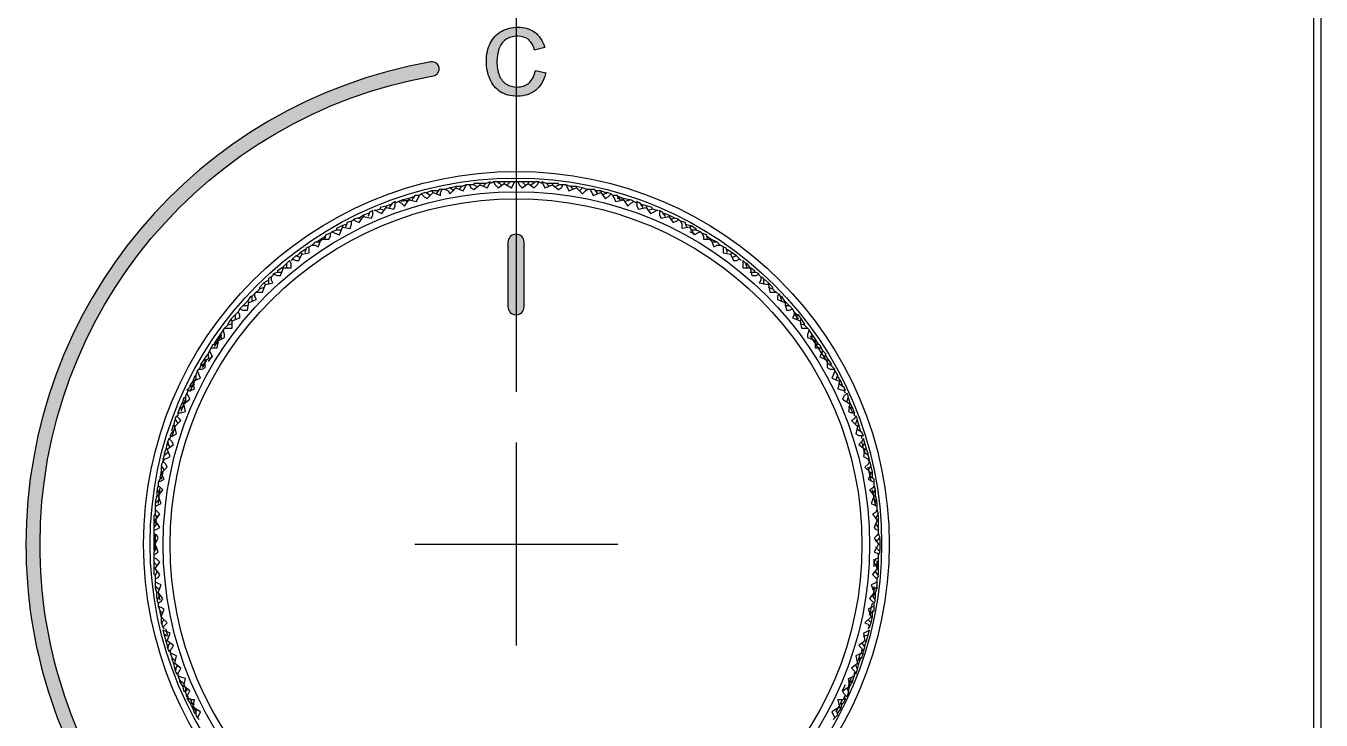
# Model space of a CAD drawing. Extents: x -1585 to -1165, y -4178 to -3881.
# Drawn here: x -1368.82 to -1343.31, y -4040.68 to -4027 of the extents above; entities that cross this region are included whole.
import ezdxf

# ---------------------------------------------------------------- set-up
doc = ezdxf.new("R2010")
doc.units = 0
doc.header["$LTSCALE"] = 7
doc.linetypes.add('CENTER', pattern=[2, 1.25, -0.25, 0.25, -0.25])
for name, color, linetype in [('CL', 1, 'CENTER'), ('D', 2, 'CONTINUOUS'), ('DIM', 2, 'CONTINUOUS'), ('DWG', 7, 'CONTINUOUS')]:
    doc.layers.add(name, color=color, linetype=linetype)

msp = doc.modelspace()

# ---------------------------------------------------------------- hatches: boundary and pattern name
at = {"layer": 'D'}
h = msp.add_hatch(color=256, dxfattribs=at)
h.dxf.hatch_style = 2
edge = h.paths.add_edge_path()
edge.add_spline(control_points=[(-1358.784, -4027.874), (-1358.784, -4027.874), (-1358.787, -4027.891), (-1358.787, -4027.891), (-1358.81, -4027.994), (-1358.853, -4028.073), (-1358.916, -4028.125), (-1358.978, -4028.177), (-1359.056, -4028.203), (-1359.146, -4028.203), (-1359.221, -4028.203), (-1359.291, -4028.184), (-1359.355, -4028.145), (-1359.419, -4028.107), (-1359.466, -4028.049), (-1359.496, -4027.971), (-1359.527, -4027.893), (-1359.543, -4027.799), (-1359.543, -4027.692), (-1359.543, -4027.61), (-1359.53, -4027.529), (-1359.503, -4027.451), (-1359.478, -4027.376), (-1359.433, -4027.315), (-1359.37, -4027.269), (-1359.307, -4027.225), (-1359.228, -4027.202), (-1359.133, -4027.202), (-1359.051, -4027.202), (-1358.983, -4027.222), (-1358.93, -4027.262), (-1358.876, -4027.302), (-1358.835, -4027.368), (-1358.806, -4027.458), (-1358.806, -4027.458), (-1358.802, -4027.473), (-1358.802, -4027.473), (-1358.802, -4027.473), (-1358.602, -4027.426), (-1358.602, -4027.426), (-1358.602, -4027.426), (-1358.607, -4027.408), (-1358.607, -4027.408), (-1358.643, -4027.287), (-1358.706, -4027.192), (-1358.796, -4027.124), (-1358.886, -4027.057), (-1358.998, -4027.023), (-1359.13, -4027.023), (-1359.245, -4027.023), (-1359.352, -4027.05), (-1359.448, -4027.103), (-1359.545, -4027.156), (-1359.621, -4027.234), (-1359.673, -4027.336), (-1359.725, -4027.437), (-1359.751, -4027.558), (-1359.751, -4027.693), (-1359.751, -4027.817), (-1359.728, -4027.935), (-1359.682, -4028.043), (-1359.636, -4028.152), (-1359.567, -4028.237), (-1359.478, -4028.295), (-1359.389, -4028.353), (-1359.273, -4028.382), (-1359.132, -4028.382), (-1358.996, -4028.382), (-1358.878, -4028.344), (-1358.783, -4028.269), (-1358.688, -4028.193), (-1358.622, -4028.083), (-1358.585, -4027.941), (-1358.585, -4027.941), (-1358.581, -4027.925), (-1358.581, -4027.925), (-1358.581, -4027.925), (-1358.784, -4027.874), (-1358.784, -4027.874)], knot_values=[0, 0, 0, 0, 1, 1, 1, 2, 2, 2, 3, 3, 3, 4, 4, 4, 5, 5, 5, 6, 6, 6, 7, 7, 7, 8, 8, 8, 9, 9, 9, 10, 10, 10, 11, 11, 11, 12, 12, 12, 13, 13, 13, 14, 14, 14, 15, 15, 15, 16, 16, 16, 17, 17, 17, 18, 18, 18, 19, 19, 19, 20, 20, 20, 21, 21, 21, 22, 22, 22, 23, 23, 23, 24, 24, 24, 25, 25, 25, 26, 26, 26, 26], degree=3, periodic=0)
h = msp.add_hatch(color=256, dxfattribs=at)
h.dxf.hatch_style = 2
edge = h.paths.add_edge_path()
edge.add_spline(control_points=[(-1366.961, -4042.816), (-1367.005, -4042.816), (-1367.048, -4042.796), (-1367.075, -4042.757), (-1368.218, -4041.129), (-1368.821, -4039.214), (-1368.821, -4037.218), (-1368.821, -4032.517), (-1365.466, -4028.518), (-1360.843, -4027.708), (-1360.766, -4027.695), (-1360.694, -4027.745), (-1360.681, -4027.822), (-1360.668, -4027.898), (-1360.719, -4027.97), (-1360.795, -4027.983), (-1365.284, -4028.77), (-1368.542, -4032.653), (-1368.542, -4037.218), (-1368.542, -4039.156), (-1367.955, -4041.016), (-1366.846, -4042.596), (-1366.802, -4042.659), (-1366.817, -4042.747), (-1366.881, -4042.791), (-1366.905, -4042.808), (-1366.933, -4042.816), (-1366.961, -4042.816)], knot_values=[0, 0, 0, 0, 1, 1, 1, 2, 2, 2, 3, 3, 3, 4, 4, 4, 5, 5, 5, 6, 6, 6, 7, 7, 7, 8, 8, 8, 9, 9, 9, 9], degree=3, periodic=0)
h = msp.add_hatch(color=256, dxfattribs=at)
h.dxf.hatch_style = 2
edge = h.paths.add_edge_path()
edge.add_spline(control_points=[(-1359.325, -4031.262), (-1359.325, -4031.175), (-1359.254, -4031.104), (-1359.166, -4031.104), (-1359.078, -4031.104), (-1359.007, -4031.175), (-1359.007, -4031.262), (-1359.007, -4031.685), (-1359.007, -4032.108), (-1359.007, -4032.531), (-1359.007, -4032.619), (-1359.078, -4032.689), (-1359.166, -4032.689), (-1359.254, -4032.689), (-1359.325, -4032.618), (-1359.325, -4032.531), (-1359.325, -4032.108), (-1359.325, -4031.685), (-1359.325, -4031.262)], knot_values=[0, 0, 0, 0, 1, 1, 1, 2, 2, 2, 3, 3, 3, 4, 4, 4, 5, 5, 5, 6, 6, 6, 6], degree=3, periodic=0)

# ---------------------------------------------------------------- linework, layer by layer
at = {"layer": 'CL'}
for p, q in [((-1359.159, -4039.209), (-1359.159, -4035.209)), ((-1361.159, -4037.209), (-1357.159, -4037.209))]:
    msp.add_line(p, q, dxfattribs=at)
at = {"layer": 'D'}
for points, knots in [([(-1358.784, -4027.874), (-1358.784, -4027.874), (-1358.787, -4027.891), (-1358.787, -4027.891), (-1358.81, -4027.994), (-1358.853, -4028.073), (-1358.916, -4028.125), (-1358.978, -4028.177), (-1359.056, -4028.203), (-1359.146, -4028.203), (-1359.221, -4028.203), (-1359.291, -4028.184), (-1359.355, -4028.145), (-1359.419, -4028.107), (-1359.466, -4028.049), (-1359.496, -4027.971), (-1359.527, -4027.893), (-1359.543, -4027.799), (-1359.543, -4027.692), (-1359.543, -4027.61), (-1359.53, -4027.529), (-1359.503, -4027.451), (-1359.478, -4027.376), (-1359.433, -4027.315), (-1359.37, -4027.269), (-1359.307, -4027.225), (-1359.228, -4027.202), (-1359.133, -4027.202), (-1359.051, -4027.202), (-1358.983, -4027.222), (-1358.93, -4027.262), (-1358.876, -4027.302), (-1358.835, -4027.368), (-1358.806, -4027.458), (-1358.806, -4027.458), (-1358.802, -4027.473), (-1358.802, -4027.473), (-1358.802, -4027.473), (-1358.602, -4027.426), (-1358.602, -4027.426), (-1358.602, -4027.426), (-1358.607, -4027.408), (-1358.607, -4027.408), (-1358.643, -4027.287), (-1358.706, -4027.192), (-1358.796, -4027.124), (-1358.886, -4027.057), (-1358.998, -4027.023), (-1359.13, -4027.023), (-1359.245, -4027.023), (-1359.352, -4027.05), (-1359.448, -4027.103), (-1359.545, -4027.156), (-1359.621, -4027.234), (-1359.673, -4027.336), (-1359.725, -4027.437), (-1359.751, -4027.558), (-1359.751, -4027.693), (-1359.751, -4027.817), (-1359.728, -4027.935), (-1359.682, -4028.043), (-1359.636, -4028.152), (-1359.567, -4028.237), (-1359.478, -4028.295), (-1359.389, -4028.353), (-1359.273, -4028.382), (-1359.132, -4028.382), (-1358.996, -4028.382), (-1358.878, -4028.344), (-1358.783, -4028.269), (-1358.688, -4028.193), (-1358.622, -4028.083), (-1358.585, -4027.941), (-1358.585, -4027.941), (-1358.581, -4027.925), (-1358.581, -4027.925), (-1358.581, -4027.925), (-1358.784, -4027.874), (-1358.784, -4027.874)], [0, 0, 0, 0, 1, 1, 1, 2, 2, 2, 3, 3, 3, 4, 4, 4, 5, 5, 5, 6, 6, 6, 7, 7, 7, 8, 8, 8, 9, 9, 9, 10, 10, 10, 11, 11, 11, 12, 12, 12, 13, 13, 13, 14, 14, 14, 15, 15, 15, 16, 16, 16, 17, 17, 17, 18, 18, 18, 19, 19, 19, 20, 20, 20, 21, 21, 21, 22, 22, 22, 23, 23, 23, 24, 24, 24, 25, 25, 25, 26, 26, 26, 26]), ([(-1366.961, -4042.816), (-1367.005, -4042.816), (-1367.048, -4042.796), (-1367.075, -4042.757), (-1368.218, -4041.129), (-1368.821, -4039.214), (-1368.821, -4037.218), (-1368.821, -4032.517), (-1365.466, -4028.518), (-1360.843, -4027.708), (-1360.766, -4027.695), (-1360.694, -4027.745), (-1360.681, -4027.822), (-1360.668, -4027.898), (-1360.719, -4027.97), (-1360.795, -4027.983), (-1365.284, -4028.77), (-1368.542, -4032.653), (-1368.542, -4037.218), (-1368.542, -4039.156), (-1367.955, -4041.016), (-1366.846, -4042.596), (-1366.802, -4042.659), (-1366.817, -4042.747), (-1366.881, -4042.791), (-1366.905, -4042.808), (-1366.933, -4042.816), (-1366.961, -4042.816)], [0, 0, 0, 0, 1, 1, 1, 2, 2, 2, 3, 3, 3, 4, 4, 4, 5, 5, 5, 6, 6, 6, 7, 7, 7, 8, 8, 8, 9, 9, 9, 9]), ([(-1359.325, -4031.262), (-1359.325, -4031.175), (-1359.254, -4031.104), (-1359.166, -4031.104), (-1359.078, -4031.104), (-1359.007, -4031.175), (-1359.007, -4031.262), (-1359.007, -4031.685), (-1359.007, -4032.108), (-1359.007, -4032.531), (-1359.007, -4032.619), (-1359.078, -4032.689), (-1359.166, -4032.689), (-1359.254, -4032.689), (-1359.325, -4032.618), (-1359.325, -4032.531), (-1359.325, -4032.108), (-1359.325, -4031.685), (-1359.325, -4031.262)], [0, 0, 0, 0, 1, 1, 1, 2, 2, 2, 3, 3, 3, 4, 4, 4, 5, 5, 5, 6, 6, 6, 6])]:
    msp.add_open_spline(points, degree=3, knots=knots, dxfattribs=at)
at = {"layer": 'DIM', "ltscale": 0.6}
msp.add_line((-1359.159, -4034.209), (-1359.159, -4014.172), dxfattribs=at)
at = {"layer": 'DWG'}
msp.add_lwpolyline([(-1343.456, -4022.961), (-1343.456, -4051.491), (-1343.307, -4051.491), (-1343.307, -4022.961)], close=True, dxfattribs=at)
for points in [[(-1361.038, -4030.309), (-1360.979, -4030.369), (-1360.919, -4030.398), (-1360.8, -4030.279), (-1360.651, -4030.339), (-1360.651, -4030.279), (-1360.622, -4030.22)], [(-1360.384, -4030.25), (-1360.473, -4030.19), (-1360.562, -4030.22), (-1360.622, -4030.22), (-1360.681, -4030.22), (-1360.741, -4030.309)], [(-1360.562, -4030.22), (-1360.503, -4030.25), (-1360.473, -4030.309), (-1360.354, -4030.19), (-1360.205, -4030.25), (-1360.175, -4030.19), (-1360.146, -4030.131)], [(-1360.235, -4030.16), (-1360.354, -4030.16), (-1360.443, -4030.19), (-1360.473, -4030.19)], [(-1360.354, -4030.16), (-1360.354, -4030.19)], [(-1359.937, -4030.16), (-1359.997, -4030.131), (-1360.086, -4030.131), (-1360.146, -4030.131), (-1360.235, -4030.16), (-1360.294, -4030.22)], [(-1360.086, -4030.131), (-1360.056, -4030.19), (-1359.997, -4030.22), (-1359.878, -4030.131), (-1359.729, -4030.19), (-1359.699, -4030.131), (-1359.67, -4030.071), (-1359.759, -4030.101), (-1359.818, -4030.16)], [(-1359.759, -4030.101), (-1359.878, -4030.101), (-1359.997, -4030.101), (-1359.997, -4030.131)], [(-1359.878, -4030.101), (-1359.878, -4030.131)], [(-1359.461, -4030.131), (-1359.521, -4030.071), (-1359.61, -4030.071), (-1359.67, -4030.101)], [(-1359.61, -4030.071), (-1359.58, -4030.131), (-1359.521, -4030.19), (-1359.402, -4030.101), (-1359.253, -4030.19), (-1359.223, -4030.131), (-1359.194, -4030.071)], [(-1359.283, -4030.071), (-1359.402, -4030.071), (-1359.521, -4030.071), (-1359.521, -4030.101)], [(-1359.402, -4030.071), (-1359.402, -4030.101)], [(-1358.985, -4030.131), (-1359.045, -4030.071), (-1359.134, -4030.071), (-1359.194, -4030.071), (-1359.283, -4030.071), (-1359.342, -4030.131)], [(-1359.134, -4030.071), (-1359.104, -4030.131), (-1359.045, -4030.19), (-1358.926, -4030.101), (-1358.807, -4030.19), (-1358.747, -4030.131), (-1358.718, -4030.071)], [(-1358.807, -4030.101), (-1358.807, -4030.071), (-1358.926, -4030.071), (-1359.045, -4030.071)], [(-1358.926, -4030.071), (-1358.926, -4030.101)], [(-1358.658, -4030.101), (-1358.718, -4030.071), (-1358.777, -4030.071), (-1358.866, -4030.131)], [(-1358.509, -4030.16), (-1358.569, -4030.101), (-1358.658, -4030.071), (-1358.628, -4030.131), (-1358.599, -4030.19), (-1358.45, -4030.131), (-1358.331, -4030.22), (-1358.271, -4030.19), (-1358.242, -4030.131)], [(-1358.331, -4030.131), (-1358.331, -4030.101), (-1358.45, -4030.101), (-1358.539, -4030.101), (-1358.569, -4030.101)], [(-1358.45, -4030.101), (-1358.45, -4030.131)], [(-1358.033, -4030.22), (-1358.093, -4030.16), (-1358.182, -4030.131), (-1358.242, -4030.131), (-1358.301, -4030.131), (-1358.39, -4030.16)], [(-1358.182, -4030.131), (-1358.152, -4030.19), (-1358.123, -4030.25), (-1357.974, -4030.19), (-1357.855, -4030.309), (-1357.795, -4030.25), (-1357.766, -4030.22)], [(-1357.855, -4030.19), (-1357.974, -4030.16), (-1358.093, -4030.16)], [(-1357.974, -4030.16), (-1357.974, -4030.19)], [(-1357.557, -4030.309), (-1357.617, -4030.22), (-1357.706, -4030.22), (-1357.766, -4030.22), (-1357.855, -4030.19), (-1357.914, -4030.25)], [(-1357.706, -4030.22), (-1357.676, -4030.279), (-1357.647, -4030.339), (-1357.498, -4030.279), (-1357.409, -4030.398), (-1357.349, -4030.369), (-1357.29, -4030.309)], [(-1361.931, -4030.636), (-1361.871, -4030.666), (-1361.812, -4030.696), (-1361.722, -4030.577), (-1361.574, -4030.607), (-1361.544, -4030.547), (-1361.544, -4030.458), (-1361.603, -4030.488), (-1361.663, -4030.577)], [(-1361.306, -4030.458), (-1361.395, -4030.428), (-1361.484, -4030.458), (-1361.544, -4030.488)], [(-1361.484, -4030.458), (-1361.425, -4030.488), (-1361.365, -4030.547), (-1361.276, -4030.428), (-1361.127, -4030.458), (-1361.098, -4030.398), (-1361.068, -4030.339)], [(-1361.246, -4030.428), (-1361.425, -4030.458)], [(-1361.157, -4030.369), (-1361.187, -4030.369), (-1361.276, -4030.398), (-1361.395, -4030.428)], [(-1361.276, -4030.398), (-1361.276, -4030.428)], [(-1360.86, -4030.339), (-1360.949, -4030.279), (-1361.038, -4030.309), (-1361.068, -4030.339), (-1361.157, -4030.339), (-1361.217, -4030.428)], [(-1360.711, -4030.25), (-1360.83, -4030.25), (-1360.919, -4030.279), (-1360.919, -4030.309)], [(-1360.83, -4030.25), (-1360.8, -4030.279)], [(-1357.498, -4030.25), (-1357.617, -4030.25)], [(-1357.379, -4030.309), (-1357.409, -4030.279), (-1357.498, -4030.25), (-1357.498, -4030.279)], [(-1357.111, -4030.428), (-1357.171, -4030.339), (-1357.26, -4030.339), (-1357.29, -4030.309), (-1357.379, -4030.279), (-1357.468, -4030.339)], [(-1357.26, -4030.339), (-1357.23, -4030.398), (-1357.2, -4030.458), (-1357.052, -4030.428), (-1356.962, -4030.547), (-1356.903, -4030.488), (-1356.843, -4030.458)], [(-1357.052, -4030.398), (-1357.141, -4030.369), (-1357.171, -4030.369)], [(-1356.933, -4030.428), (-1357.052, -4030.398), (-1357.052, -4030.428), (-1357.171, -4030.398)], [(-1356.784, -4030.488), (-1356.843, -4030.458), (-1356.903, -4030.428), (-1357.022, -4030.458)], [(-1356.665, -4030.577), (-1356.724, -4030.488), (-1356.784, -4030.458), (-1356.784, -4030.547), (-1356.754, -4030.607), (-1356.605, -4030.577), (-1356.516, -4030.696), (-1356.457, -4030.666), (-1356.397, -4030.636)], [(-1362.198, -4030.815), (-1362.288, -4030.785), (-1362.377, -4030.815), (-1362.317, -4030.845), (-1362.258, -4030.874), (-1362.169, -4030.755), (-1362.02, -4030.785), (-1361.99, -4030.726), (-1361.99, -4030.636), (-1362.05, -4030.666), (-1362.079, -4030.755)], [(-1362.05, -4030.696), (-1362.079, -4030.696), (-1362.169, -4030.726), (-1362.258, -4030.785), (-1362.288, -4030.785)], [(-1362.169, -4030.726), (-1362.169, -4030.755)], [(-1361.752, -4030.636), (-1361.841, -4030.607), (-1361.931, -4030.636), (-1361.96, -4030.636)], [(-1361.603, -4030.517), (-1361.633, -4030.517), (-1361.722, -4030.547), (-1361.841, -4030.577), (-1361.841, -4030.607)], [(-1361.722, -4030.547), (-1361.722, -4030.577)], [(-1356.576, -4030.547), (-1356.695, -4030.517)], [(-1356.486, -4030.607), (-1356.486, -4030.577), (-1356.576, -4030.547), (-1356.605, -4030.577)], [(-1356.367, -4030.636), (-1356.397, -4030.636), (-1356.457, -4030.607), (-1356.576, -4030.636)], [(-1356.219, -4030.755), (-1356.278, -4030.666), (-1356.338, -4030.636), (-1356.338, -4030.726), (-1356.308, -4030.785), (-1356.159, -4030.755), (-1356.07, -4030.874), (-1356.01, -4030.845), (-1355.951, -4030.815), (-1356.04, -4030.785), (-1356.129, -4030.815)], [(-1356.159, -4030.726), (-1356.248, -4030.696)], [(-1356.04, -4030.785), (-1356.159, -4030.726), (-1356.159, -4030.755)], [(-1362.793, -4031.053), (-1362.734, -4031.083), (-1362.645, -4031.112), (-1362.585, -4030.964), (-1362.436, -4030.993), (-1362.407, -4030.904), (-1362.407, -4030.845)], [(-1362.496, -4030.904), (-1362.585, -4030.934), (-1362.704, -4030.993), (-1362.704, -4031.023)], [(-1362.585, -4030.934), (-1362.585, -4030.964)], [(-1362.347, -4030.815), (-1362.407, -4030.845), (-1362.496, -4030.874), (-1362.526, -4030.964)], [(-1355.802, -4030.964), (-1355.832, -4030.874), (-1355.921, -4030.845), (-1355.981, -4030.815)], [(-1355.534, -4031.053), (-1355.594, -4031.083), (-1355.653, -4031.112), (-1355.743, -4030.964), (-1355.891, -4030.993), (-1355.891, -4030.904), (-1355.921, -4030.845)], [(-1355.832, -4030.904), (-1355.713, -4030.934), (-1355.624, -4030.993), (-1355.624, -4031.023)], [(-1355.713, -4030.934), (-1355.743, -4030.964)], [(-1363.031, -4031.261), (-1363.121, -4031.261), (-1363.18, -4031.321), (-1363.24, -4031.35), (-1363.299, -4031.38), (-1363.329, -4031.469)], [(-1363.18, -4031.321), (-1363.121, -4031.321), (-1363.061, -4031.35), (-1363.002, -4031.202), (-1362.853, -4031.202), (-1362.823, -4031.142), (-1362.823, -4031.083)], [(-1362.912, -4031.142), (-1363.002, -4031.202), (-1363.091, -4031.261)], [(-1363.002, -4031.202), (-1363.002, -4031.231)], [(-1362.615, -4031.023), (-1362.704, -4031.023), (-1362.793, -4031.053), (-1362.823, -4031.083), (-1362.912, -4031.112), (-1362.942, -4031.202)], [(-1355.624, -4031.112), (-1355.743, -4031.053)], [(-1355.386, -4031.202), (-1355.415, -4031.112), (-1355.505, -4031.083), (-1355.534, -4031.053), (-1355.624, -4031.023), (-1355.713, -4031.023)], [(-1355.505, -4031.083), (-1355.475, -4031.142), (-1355.475, -4031.202), (-1355.326, -4031.202), (-1355.267, -4031.35), (-1355.207, -4031.321), (-1355.148, -4031.321)], [(-1355.326, -4031.231), (-1355.326, -4031.202), (-1355.415, -4031.142)], [(-1355.207, -4031.261), (-1355.326, -4031.202)], [(-1354.999, -4031.469), (-1355.029, -4031.38), (-1355.088, -4031.35), (-1355.148, -4031.321), (-1355.207, -4031.261), (-1355.296, -4031.261)], [(-1363.567, -4031.588), (-1363.507, -4031.618), (-1363.448, -4031.618), (-1363.388, -4031.499), (-1363.24, -4031.469), (-1363.24, -4031.41), (-1363.24, -4031.35)], [(-1363.388, -4031.499), (-1363.418, -4031.469), (-1363.478, -4031.529), (-1363.507, -4031.529)], [(-1363.299, -4031.41), (-1363.329, -4031.41), (-1363.418, -4031.469)], [(-1355.088, -4031.35), (-1355.088, -4031.41), (-1355.088, -4031.469), (-1354.939, -4031.499), (-1354.88, -4031.618), (-1354.82, -4031.618), (-1354.761, -4031.588)], [(-1354.939, -4031.499), (-1354.91, -4031.469), (-1354.999, -4031.41), (-1355.029, -4031.41)], [(-1354.82, -4031.529), (-1354.91, -4031.469)], [(-1363.775, -4031.856), (-1363.864, -4031.856), (-1363.954, -4031.886), (-1363.864, -4031.916), (-1363.805, -4031.916), (-1363.745, -4031.767), (-1363.597, -4031.767), (-1363.597, -4031.678), (-1363.626, -4031.618), (-1363.686, -4031.678), (-1363.686, -4031.767)], [(-1363.745, -4031.767), (-1363.775, -4031.767), (-1363.864, -4031.826), (-1363.864, -4031.856)], [(-1363.686, -4031.678), (-1363.775, -4031.767)], [(-1363.418, -4031.559), (-1363.507, -4031.529), (-1363.567, -4031.588), (-1363.597, -4031.618)], [(-1354.731, -4031.618), (-1354.761, -4031.588), (-1354.82, -4031.529), (-1354.91, -4031.559)], [(-1354.612, -4031.767), (-1354.642, -4031.678), (-1354.701, -4031.618), (-1354.701, -4031.678), (-1354.701, -4031.767), (-1354.553, -4031.767), (-1354.523, -4031.916), (-1354.434, -4031.916), (-1354.374, -4031.886), (-1354.434, -4031.856), (-1354.553, -4031.856)], [(-1354.463, -4031.856), (-1354.463, -4031.826), (-1354.553, -4031.767), (-1354.612, -4031.678), (-1354.642, -4031.678)], [(-1364.281, -4032.243), (-1364.221, -4032.243), (-1364.162, -4032.243), (-1364.102, -4032.094), (-1363.954, -4032.064), (-1363.983, -4032.005), (-1363.983, -4031.945)], [(-1364.043, -4032.005), (-1364.132, -4032.064)], [(-1363.924, -4031.886), (-1363.983, -4031.945), (-1364.043, -4031.975), (-1364.043, -4032.094)], [(-1354.285, -4032.094), (-1354.285, -4031.975), (-1354.344, -4031.945), (-1354.404, -4031.886)], [(-1354.344, -4031.945), (-1354.344, -4032.005), (-1354.374, -4032.064), (-1354.196, -4032.094), (-1354.166, -4032.243), (-1354.106, -4032.243), (-1354.047, -4032.243)], [(-1354.196, -4032.094), (-1354.196, -4032.064), (-1354.255, -4032.005), (-1354.285, -4032.005)], [(-1364.608, -4032.57), (-1364.549, -4032.6), (-1364.459, -4032.6), (-1364.43, -4032.451), (-1364.281, -4032.392), (-1364.311, -4032.332), (-1364.311, -4032.273)], [(-1364.132, -4032.154), (-1364.221, -4032.183), (-1364.281, -4032.243), (-1364.311, -4032.273), (-1364.37, -4032.332), (-1364.37, -4032.421)], [(-1364.102, -4032.094), (-1364.132, -4032.064), (-1364.221, -4032.154), (-1364.221, -4032.183)], [(-1354.106, -4032.183), (-1354.106, -4032.154), (-1354.196, -4032.064)], [(-1354.017, -4032.273), (-1354.047, -4032.243), (-1354.106, -4032.183), (-1354.196, -4032.154)], [(-1353.928, -4032.421), (-1353.958, -4032.332), (-1353.987, -4032.273), (-1354.017, -4032.332), (-1354.017, -4032.392), (-1353.868, -4032.451), (-1353.839, -4032.6), (-1353.779, -4032.6), (-1353.72, -4032.57)], [(-1364.459, -4032.511), (-1364.549, -4032.511), (-1364.608, -4032.57), (-1364.638, -4032.63), (-1364.697, -4032.689), (-1364.697, -4032.778)], [(-1364.43, -4032.451), (-1364.459, -4032.421), (-1364.549, -4032.511)], [(-1364.37, -4032.332), (-1364.4, -4032.332), (-1364.459, -4032.421)], [(-1353.868, -4032.451), (-1353.868, -4032.421), (-1353.928, -4032.332), (-1353.958, -4032.332)], [(-1353.779, -4032.511), (-1353.868, -4032.421)], [(-1353.63, -4032.778), (-1353.63, -4032.689), (-1353.69, -4032.63), (-1353.72, -4032.57), (-1353.779, -4032.511), (-1353.868, -4032.511)], [(-1364.906, -4032.957), (-1364.846, -4032.957), (-1364.757, -4032.957), (-1364.757, -4032.808), (-1364.608, -4032.749), (-1364.608, -4032.689), (-1364.638, -4032.63)], [(-1364.757, -4032.808), (-1364.787, -4032.778), (-1364.846, -4032.868), (-1364.846, -4032.897)], [(-1364.697, -4032.689), (-1364.787, -4032.778)], [(-1353.69, -4032.63), (-1353.69, -4032.689), (-1353.72, -4032.749), (-1353.571, -4032.808), (-1353.541, -4032.957), (-1353.482, -4032.957), (-1353.422, -4032.957)], [(-1353.601, -4032.778), (-1353.69, -4032.659)], [(-1353.571, -4032.808), (-1353.541, -4032.778), (-1353.601, -4032.689), (-1353.63, -4032.689)], [(-1353.482, -4032.897), (-1353.482, -4032.868), (-1353.541, -4032.778)], [(-1365.173, -4033.344), (-1365.114, -4033.344), (-1365.054, -4033.344), (-1365.025, -4033.195), (-1364.906, -4033.135), (-1364.906, -4033.076), (-1364.935, -4032.987)], [(-1364.757, -4032.868), (-1364.846, -4032.897), (-1364.906, -4032.957), (-1364.935, -4032.987), (-1364.995, -4033.076), (-1364.965, -4033.165)], [(-1353.333, -4033.165), (-1353.333, -4033.076), (-1353.392, -4032.987), (-1353.422, -4032.957), (-1353.482, -4032.897), (-1353.571, -4032.868)], [(-1353.392, -4032.987), (-1353.422, -4033.076), (-1353.422, -4033.135), (-1353.273, -4033.195), (-1353.273, -4033.344), (-1353.214, -4033.344), (-1353.154, -4033.344)], [(-1365.025, -4033.254), (-1365.144, -4033.284), (-1365.173, -4033.344), (-1365.203, -4033.403), (-1365.233, -4033.463), (-1365.233, -4033.552)], [(-1364.965, -4033.076), (-1365.114, -4033.314)], [(-1365.025, -4033.195), (-1365.054, -4033.165), (-1365.114, -4033.254), (-1365.114, -4033.284)], [(-1364.995, -4033.076), (-1365.054, -4033.165)], [(-1353.035, -4033.611), (-1353.363, -4033.106)], [(-1353.273, -4033.195), (-1353.273, -4033.165), (-1353.333, -4033.076)], [(-1353.214, -4033.284), (-1353.214, -4033.254), (-1353.273, -4033.165)], [(-1353.095, -4033.552), (-1353.065, -4033.463), (-1353.125, -4033.403), (-1353.154, -4033.344), (-1353.184, -4033.284), (-1353.273, -4033.254)], [(-1365.411, -4033.76), (-1365.352, -4033.76), (-1365.292, -4033.73), (-1365.292, -4033.582), (-1365.144, -4033.522), (-1365.173, -4033.463), (-1365.203, -4033.403)], [(-1365.233, -4033.463), (-1365.263, -4033.492), (-1365.322, -4033.582)], [(-1365.144, -4033.492), (-1365.233, -4033.611)], [(-1353.125, -4033.403), (-1353.154, -4033.463), (-1353.184, -4033.522), (-1353.035, -4033.582), (-1353.035, -4033.73), (-1352.976, -4033.76), (-1352.887, -4033.76), (-1352.946, -4033.701), (-1353.035, -4033.641)], [(-1353.035, -4033.582), (-1353.006, -4033.582), (-1353.065, -4033.492), (-1353.065, -4033.463)], [(-1365.501, -4034.058), (-1365.59, -4034.117), (-1365.649, -4034.177), (-1365.56, -4034.177), (-1365.501, -4034.147), (-1365.53, -4033.998), (-1365.382, -4033.939), (-1365.411, -4033.879), (-1365.441, -4033.79)], [(-1365.292, -4033.641), (-1365.382, -4033.701), (-1365.411, -4033.76), (-1365.441, -4033.79), (-1365.471, -4033.879), (-1365.471, -4033.968)], [(-1365.292, -4033.582), (-1365.322, -4033.582), (-1365.382, -4033.671), (-1365.352, -4033.671)], [(-1365.263, -4033.582), (-1365.352, -4033.73)], [(-1352.946, -4033.671), (-1353.006, -4033.582)], [(-1352.887, -4033.79), (-1352.916, -4033.879), (-1352.946, -4033.939), (-1352.797, -4033.998), (-1352.827, -4034.147), (-1352.738, -4034.177), (-1352.678, -4034.177), (-1352.708, -4034.117), (-1352.797, -4034.058)], [(-1352.857, -4033.968), (-1352.827, -4033.879), (-1352.887, -4033.79), (-1352.916, -4033.76)], [(-1365.471, -4033.879), (-1365.501, -4033.909), (-1365.53, -4033.998), (-1365.59, -4034.087), (-1365.59, -4034.117)], [(-1365.471, -4033.939), (-1365.59, -4034.206)], [(-1352.797, -4033.998), (-1352.768, -4033.998), (-1352.827, -4033.909), (-1352.827, -4033.879)], [(-1352.738, -4034.117), (-1352.738, -4034.087), (-1352.768, -4033.998)], [(-1365.828, -4034.623), (-1365.768, -4034.623), (-1365.679, -4034.593), (-1365.709, -4034.444), (-1365.59, -4034.355), (-1365.62, -4034.296), (-1365.649, -4034.236)], [(-1365.62, -4034.177), (-1365.649, -4034.236), (-1365.679, -4034.296), (-1365.679, -4034.415)], [(-1352.649, -4034.415), (-1352.619, -4034.296), (-1352.649, -4034.236), (-1352.708, -4034.296), (-1352.738, -4034.355), (-1352.589, -4034.444), (-1352.619, -4034.593), (-1352.559, -4034.623), (-1352.5, -4034.623)], [(-1352.678, -4034.236), (-1352.708, -4034.177)], [(-1365.709, -4034.504), (-1365.798, -4034.534), (-1365.828, -4034.623), (-1365.828, -4034.682)], [(-1365.709, -4034.444), (-1365.739, -4034.415), (-1365.798, -4034.534), (-1365.768, -4034.534)], [(-1365.679, -4034.355), (-1365.768, -4034.593)], [(-1365.679, -4034.325), (-1365.709, -4034.325), (-1365.739, -4034.415)], [(-1352.589, -4034.444), (-1352.589, -4034.415), (-1352.619, -4034.325)], [(-1352.5, -4034.682), (-1352.5, -4034.623), (-1352.53, -4034.534), (-1352.619, -4034.504)], [(-1352.53, -4034.534), (-1352.589, -4034.415)], [(-1352.53, -4034.623), (-1352.589, -4034.504)], [(-1365.977, -4035.069), (-1365.917, -4035.069), (-1365.858, -4035.039), (-1365.887, -4034.891), (-1365.768, -4034.772), (-1365.798, -4034.742), (-1365.858, -4034.682), (-1365.887, -4034.742), (-1365.828, -4034.831)], [(-1365.858, -4034.772), (-1365.887, -4034.772), (-1365.917, -4034.861)], [(-1352.47, -4034.831), (-1352.44, -4034.742), (-1352.47, -4034.682), (-1352.5, -4034.742), (-1352.559, -4034.772), (-1352.44, -4034.891), (-1352.47, -4035.039), (-1352.411, -4035.069), (-1352.321, -4035.069), (-1352.351, -4035.01), (-1352.44, -4034.95)], [(-1352.44, -4034.891), (-1352.411, -4034.861), (-1352.44, -4034.772)], [(-1365.887, -4034.95), (-1365.947, -4035.01), (-1365.977, -4035.069), (-1365.977, -4035.129)], [(-1365.947, -4034.98), (-1365.917, -4034.861), (-1365.887, -4034.891), (-1365.947, -4035.099)], [(-1352.381, -4034.98), (-1352.411, -4034.861)], [(-1352.351, -4035.129), (-1352.351, -4035.069)], [(-1366.006, -4035.396), (-1366.096, -4035.456), (-1366.125, -4035.545), (-1366.036, -4035.515), (-1365.977, -4035.486), (-1366.036, -4035.337), (-1365.917, -4035.248), (-1365.947, -4035.188), (-1366.006, -4035.129), (-1366.036, -4035.218), (-1365.977, -4035.307)], [(-1366.036, -4035.337), (-1366.066, -4035.337), (-1366.096, -4035.426), (-1366.066, -4035.456)], [(-1366.006, -4035.218), (-1366.036, -4035.218), (-1366.066, -4035.337)], [(-1352.351, -4035.307), (-1352.292, -4035.218), (-1352.321, -4035.129), (-1352.351, -4035.188), (-1352.411, -4035.248), (-1352.292, -4035.337), (-1352.321, -4035.486), (-1352.262, -4035.515), (-1352.202, -4035.545), (-1352.232, -4035.456), (-1352.321, -4035.396)], [(-1352.292, -4035.426), (-1352.351, -4035.188)], [(-1352.292, -4035.337), (-1352.262, -4035.337), (-1352.292, -4035.218)], [(-1352.232, -4035.456), (-1352.232, -4035.426), (-1352.262, -4035.337)], [(-1366.215, -4035.991), (-1366.155, -4035.962), (-1366.096, -4035.932), (-1366.155, -4035.813), (-1366.036, -4035.694), (-1366.066, -4035.634), (-1366.125, -4035.575)], [(-1366.096, -4035.545), (-1366.125, -4035.575), (-1366.155, -4035.664), (-1366.096, -4035.753)], [(-1352.202, -4035.575), (-1352.232, -4035.634), (-1352.292, -4035.694), (-1352.173, -4035.813), (-1352.232, -4035.932), (-1352.173, -4035.962), (-1352.113, -4035.991)], [(-1352.232, -4035.753), (-1352.173, -4035.664), (-1352.202, -4035.575), (-1352.232, -4035.545)], [(-1366.155, -4035.813), (-1366.155, -4035.783), (-1366.185, -4035.902)], [(-1366.125, -4035.694), (-1366.155, -4035.694), (-1366.155, -4035.783)], [(-1366.125, -4035.783), (-1366.155, -4035.932)], [(-1352.173, -4035.962), (-1352.232, -4035.694)], [(-1352.173, -4035.813), (-1352.143, -4035.783), (-1352.173, -4035.694)], [(-1352.143, -4035.902), (-1352.143, -4035.783)], [(-1366.274, -4036.467), (-1366.215, -4036.438), (-1366.155, -4036.408), (-1366.215, -4036.259), (-1366.125, -4036.14), (-1366.155, -4036.11), (-1366.215, -4036.051)], [(-1366.125, -4035.872), (-1366.185, -4035.932), (-1366.215, -4035.991), (-1366.215, -4036.051), (-1366.244, -4036.14), (-1366.185, -4036.229)], [(-1366.185, -4036.081), (-1366.215, -4036.408)], [(-1352.143, -4036.229), (-1352.083, -4036.14), (-1352.113, -4036.051), (-1352.113, -4035.991), (-1352.113, -4035.932), (-1352.202, -4035.872)], [(-1352.113, -4036.051), (-1352.143, -4036.11), (-1352.202, -4036.14), (-1352.113, -4036.259), (-1352.173, -4036.408), (-1352.113, -4036.438), (-1352.054, -4036.467)], [(-1366.215, -4036.259), (-1366.244, -4036.259), (-1366.274, -4036.378), (-1366.244, -4036.378)], [(-1366.185, -4036.319), (-1366.274, -4036.408), (-1366.274, -4036.467), (-1366.274, -4036.527), (-1366.274, -4036.616), (-1366.244, -4036.705)], [(-1366.215, -4036.14), (-1366.244, -4036.17), (-1366.244, -4036.259)], [(-1352.083, -4036.438), (-1352.143, -4036.14)], [(-1352.113, -4036.259), (-1352.083, -4036.259), (-1352.083, -4036.17), (-1352.083, -4036.14)], [(-1352.083, -4036.705), (-1352.024, -4036.616), (-1352.054, -4036.527), (-1352.054, -4036.467), (-1352.054, -4036.408), (-1352.113, -4036.319)], [(-1352.054, -4036.378), (-1352.083, -4036.259)], [(-1366.304, -4036.943), (-1366.244, -4036.914), (-1366.185, -4036.884), (-1366.274, -4036.735), (-1366.185, -4036.616), (-1366.215, -4036.586), (-1366.274, -4036.527)], [(-1366.274, -4036.616), (-1366.304, -4036.646), (-1366.304, -4036.735)], [(-1352.054, -4036.527), (-1352.083, -4036.586), (-1352.143, -4036.616), (-1352.054, -4036.735), (-1352.113, -4036.884), (-1352.083, -4036.914), (-1352.024, -4036.943)], [(-1352.054, -4036.735), (-1352.024, -4036.735), (-1352.024, -4036.646), (-1352.054, -4036.616)], [(-1366.274, -4036.735), (-1366.304, -4036.735), (-1366.304, -4036.854)], [(-1366.244, -4036.795), (-1366.304, -4036.884), (-1366.304, -4036.943), (-1366.304, -4037.003), (-1366.304, -4037.092), (-1366.244, -4037.152)], [(-1366.244, -4036.646), (-1366.274, -4036.795)], [(-1352.083, -4037.152), (-1351.994, -4037.092), (-1352.024, -4037.003), (-1352.024, -4036.943), (-1352.024, -4036.884), (-1352.083, -4036.795)], [(-1352.024, -4036.854), (-1352.024, -4036.735)], [(-1366.304, -4037.419), (-1366.244, -4037.39), (-1366.215, -4037.36), (-1366.274, -4037.211), (-1366.215, -4037.092), (-1366.244, -4037.033), (-1366.304, -4037.003)], [(-1366.304, -4037.092), (-1366.304, -4037.122), (-1366.304, -4037.211)], [(-1366.274, -4037.033), (-1366.274, -4037.33)], [(-1352.024, -4037.003), (-1352.054, -4037.033), (-1352.113, -4037.092), (-1352.024, -4037.211), (-1352.113, -4037.36), (-1352.054, -4037.39), (-1352.024, -4037.419)], [(-1352.024, -4037.211), (-1351.994, -4037.211), (-1351.994, -4037.122), (-1352.024, -4037.092)], [(-1366.274, -4037.211), (-1366.304, -4037.211), (-1366.304, -4037.33)], [(-1366.244, -4037.271), (-1366.304, -4037.36), (-1366.304, -4037.419), (-1366.304, -4037.479), (-1366.304, -4037.568), (-1366.244, -4037.628)], [(-1352.083, -4037.628), (-1352.024, -4037.568), (-1352.024, -4037.479), (-1352.024, -4037.419), (-1351.994, -4037.36), (-1352.083, -4037.271)], [(-1352.024, -4037.33), (-1351.994, -4037.33), (-1351.994, -4037.211)], [(-1366.274, -4037.895), (-1366.215, -4037.866), (-1366.185, -4037.806), (-1366.274, -4037.687), (-1366.185, -4037.568), (-1366.244, -4037.509), (-1366.304, -4037.479)], [(-1366.304, -4037.568), (-1366.304, -4037.598), (-1366.304, -4037.687)], [(-1352.024, -4037.479), (-1352.083, -4037.509), (-1352.113, -4037.568), (-1352.054, -4037.687), (-1352.143, -4037.806), (-1352.083, -4037.866), (-1352.054, -4037.895)], [(-1352.113, -4037.657), (-1352.113, -4037.509)], [(-1352.054, -4037.657), (-1352.054, -4037.538)], [(-1352.054, -4037.687), (-1352.024, -4037.687), (-1352.024, -4037.598), (-1352.024, -4037.568)], [(-1366.274, -4037.687), (-1366.304, -4037.687), (-1366.304, -4037.806), (-1366.274, -4037.806)], [(-1366.244, -4037.747), (-1366.274, -4037.836), (-1366.274, -4037.895), (-1366.274, -4037.955), (-1366.274, -4038.044), (-1366.185, -4038.104)], [(-1352.113, -4038.104), (-1352.054, -4038.044), (-1352.054, -4037.955), (-1352.054, -4037.895), (-1352.024, -4037.836), (-1352.083, -4037.747)], [(-1352.054, -4037.806), (-1352.024, -4037.806), (-1352.024, -4037.687)], [(-1366.215, -4038.371), (-1366.155, -4038.342), (-1366.125, -4038.282), (-1366.215, -4038.163), (-1366.155, -4038.014), (-1366.215, -4037.985), (-1366.274, -4037.955)], [(-1366.244, -4038.044), (-1366.274, -4038.074), (-1366.244, -4038.163)], [(-1352.054, -4037.955), (-1352.113, -4037.985), (-1352.173, -4038.014), (-1352.113, -4038.163), (-1352.202, -4038.282), (-1352.143, -4038.342), (-1352.113, -4038.371)], [(-1352.113, -4038.223), (-1352.113, -4038.044)], [(-1352.113, -4038.163), (-1352.083, -4038.163), (-1352.054, -4038.074), (-1352.054, -4038.044)], [(-1366.215, -4038.282), (-1366.244, -4038.282), (-1366.244, -4038.163), (-1366.215, -4038.163), (-1366.185, -4038.312)], [(-1366.185, -4038.223), (-1366.244, -4038.312), (-1366.215, -4038.371), (-1366.215, -4038.431), (-1366.185, -4038.52), (-1366.125, -4038.58)], [(-1352.202, -4038.58), (-1352.113, -4038.52), (-1352.113, -4038.431), (-1352.113, -4038.371), (-1352.083, -4038.312), (-1352.143, -4038.223)], [(-1352.202, -4038.609), (-1352.143, -4038.371)], [(-1352.083, -4038.282), (-1352.083, -4038.163)], [(-1366.125, -4038.847), (-1366.066, -4038.788), (-1366.036, -4038.758), (-1366.155, -4038.639), (-1366.096, -4038.49), (-1366.155, -4038.461), (-1366.215, -4038.431)], [(-1366.185, -4038.52), (-1366.185, -4038.55), (-1366.155, -4038.639), (-1366.155, -4038.758), (-1366.125, -4038.758)], [(-1352.113, -4038.431), (-1352.173, -4038.461), (-1352.232, -4038.49), (-1352.173, -4038.639), (-1352.292, -4038.758), (-1352.232, -4038.788), (-1352.202, -4038.847)], [(-1352.173, -4038.639), (-1352.143, -4038.639), (-1352.143, -4038.55), (-1352.143, -4038.52)], [(-1352.173, -4038.758), (-1352.143, -4038.639)], [(-1366.096, -4038.699), (-1366.155, -4038.758), (-1366.125, -4038.847), (-1366.096, -4038.877)], [(-1365.977, -4039.145), (-1366.036, -4039.234), (-1366.006, -4039.323), (-1365.947, -4039.264), (-1365.917, -4039.204), (-1366.036, -4039.115), (-1365.977, -4038.966), (-1366.036, -4038.937), (-1366.125, -4038.907), (-1366.096, -4038.996), (-1366.006, -4039.026)], [(-1366.066, -4038.877), (-1366.036, -4038.996)], [(-1352.321, -4039.026), (-1352.232, -4038.996), (-1352.202, -4038.907), (-1352.262, -4038.937), (-1352.321, -4038.966), (-1352.292, -4039.115), (-1352.411, -4039.204), (-1352.351, -4039.264), (-1352.321, -4039.323), (-1352.292, -4039.234), (-1352.351, -4039.145)], [(-1352.232, -4038.877), (-1352.202, -4038.847), (-1352.173, -4038.758), (-1352.232, -4038.699)], [(-1366.066, -4038.996), (-1366.096, -4038.996), (-1366.066, -4039.115)], [(-1366.036, -4039.115), (-1366.066, -4039.115), (-1366.036, -4039.204), (-1366.006, -4039.234)], [(-1352.292, -4039.115), (-1352.262, -4039.115), (-1352.232, -4038.996)], [(-1352.292, -4039.234), (-1352.292, -4039.204), (-1352.262, -4039.115)], [(-1365.977, -4039.294), (-1365.977, -4039.353), (-1365.947, -4039.442), (-1365.887, -4039.502)], [(-1365.828, -4039.591), (-1365.887, -4039.68), (-1365.858, -4039.77), (-1365.798, -4039.71), (-1365.768, -4039.651), (-1365.887, -4039.561), (-1365.858, -4039.413), (-1365.917, -4039.383), (-1365.977, -4039.353)], [(-1352.44, -4039.502), (-1352.351, -4039.442), (-1352.321, -4039.353), (-1352.411, -4039.383), (-1352.47, -4039.413), (-1352.44, -4039.561), (-1352.559, -4039.651), (-1352.5, -4039.71), (-1352.47, -4039.77), (-1352.44, -4039.68), (-1352.47, -4039.591)], [(-1352.411, -4039.472), (-1352.381, -4039.353)], [(-1352.351, -4039.353), (-1352.351, -4039.294)], [(-1365.947, -4039.442), (-1365.947, -4039.472), (-1365.917, -4039.561)], [(-1365.887, -4039.561), (-1365.917, -4039.561), (-1365.887, -4039.68), (-1365.858, -4039.68)], [(-1352.44, -4039.561), (-1352.411, -4039.561), (-1352.381, -4039.472), (-1352.381, -4039.442)], [(-1352.44, -4039.68), (-1352.411, -4039.561)], [(-1365.828, -4039.74), (-1365.828, -4039.799), (-1365.798, -4039.889), (-1365.709, -4039.948)], [(-1365.679, -4040.037), (-1365.679, -4040.127), (-1365.649, -4040.216), (-1365.62, -4040.156), (-1365.59, -4040.097), (-1365.709, -4040.008), (-1365.679, -4039.859), (-1365.768, -4039.829), (-1365.828, -4039.799)], [(-1365.768, -4039.889), (-1365.798, -4039.918), (-1365.739, -4040.008)], [(-1352.738, -4040.097), (-1352.589, -4040.008), (-1352.619, -4039.859), (-1352.559, -4039.829), (-1352.5, -4039.799)], [(-1352.619, -4039.948), (-1352.53, -4039.889), (-1352.5, -4039.799), (-1352.5, -4039.74)], [(-1352.619, -4040.008), (-1352.559, -4039.829)], [(-1352.619, -4040.127), (-1352.619, -4040.097), (-1352.589, -4040.008), (-1352.53, -4039.918), (-1352.53, -4039.889)], [(-1365.709, -4040.008), (-1365.739, -4040.008), (-1365.709, -4040.097), (-1365.679, -4040.127)], [(-1365.709, -4039.978), (-1365.649, -4040.097)], [(-1365.649, -4040.186), (-1365.62, -4040.246)], [(-1352.649, -4040.037), (-1352.619, -4040.127), (-1352.649, -4040.216), (-1352.708, -4040.156), (-1352.738, -4040.097), (-1352.678, -4039.978)], [(-1352.708, -4040.246), (-1352.678, -4040.186)], [(-1365.441, -4040.632), (-1365.411, -4040.573), (-1365.382, -4040.513), (-1365.53, -4040.424), (-1365.501, -4040.275), (-1365.56, -4040.275), (-1365.649, -4040.246), (-1365.59, -4040.335), (-1365.501, -4040.365)], [(-1365.59, -4040.246), (-1365.471, -4040.513)], [(-1365.59, -4040.335), (-1365.53, -4040.454)], [(-1365.53, -4040.424), (-1365.53, -4040.454), (-1365.501, -4040.543), (-1365.471, -4040.543)], [(-1352.797, -4040.365), (-1352.708, -4040.335), (-1352.678, -4040.246), (-1352.738, -4040.275), (-1352.827, -4040.275), (-1352.797, -4040.424), (-1352.946, -4040.513), (-1352.916, -4040.573), (-1352.887, -4040.632)], [(-1352.857, -4040.513), (-1352.738, -4040.275)], [(-1352.797, -4040.424), (-1352.768, -4040.454), (-1352.738, -4040.335)], [(-1365.471, -4040.454), (-1365.471, -4040.573), (-1365.441, -4040.632), (-1365.411, -4040.662)], [(-1352.916, -4040.662), (-1352.887, -4040.632), (-1352.827, -4040.573), (-1352.857, -4040.454)], [(-1352.827, -4040.543), (-1352.768, -4040.454)]]:
    msp.add_lwpolyline(points, dxfattribs=at)
for centre, radius in [((-1359.159, -4037.209), 7.343), ((-1359.169, -4037.202), 7.205), ((-1359.16, -4037.224), 6.957), ((-1359.166, -4037.218), 6.815)]:
    msp.add_circle(centre, radius, dxfattribs=at)

doc.saveas('drawing.dxf')
